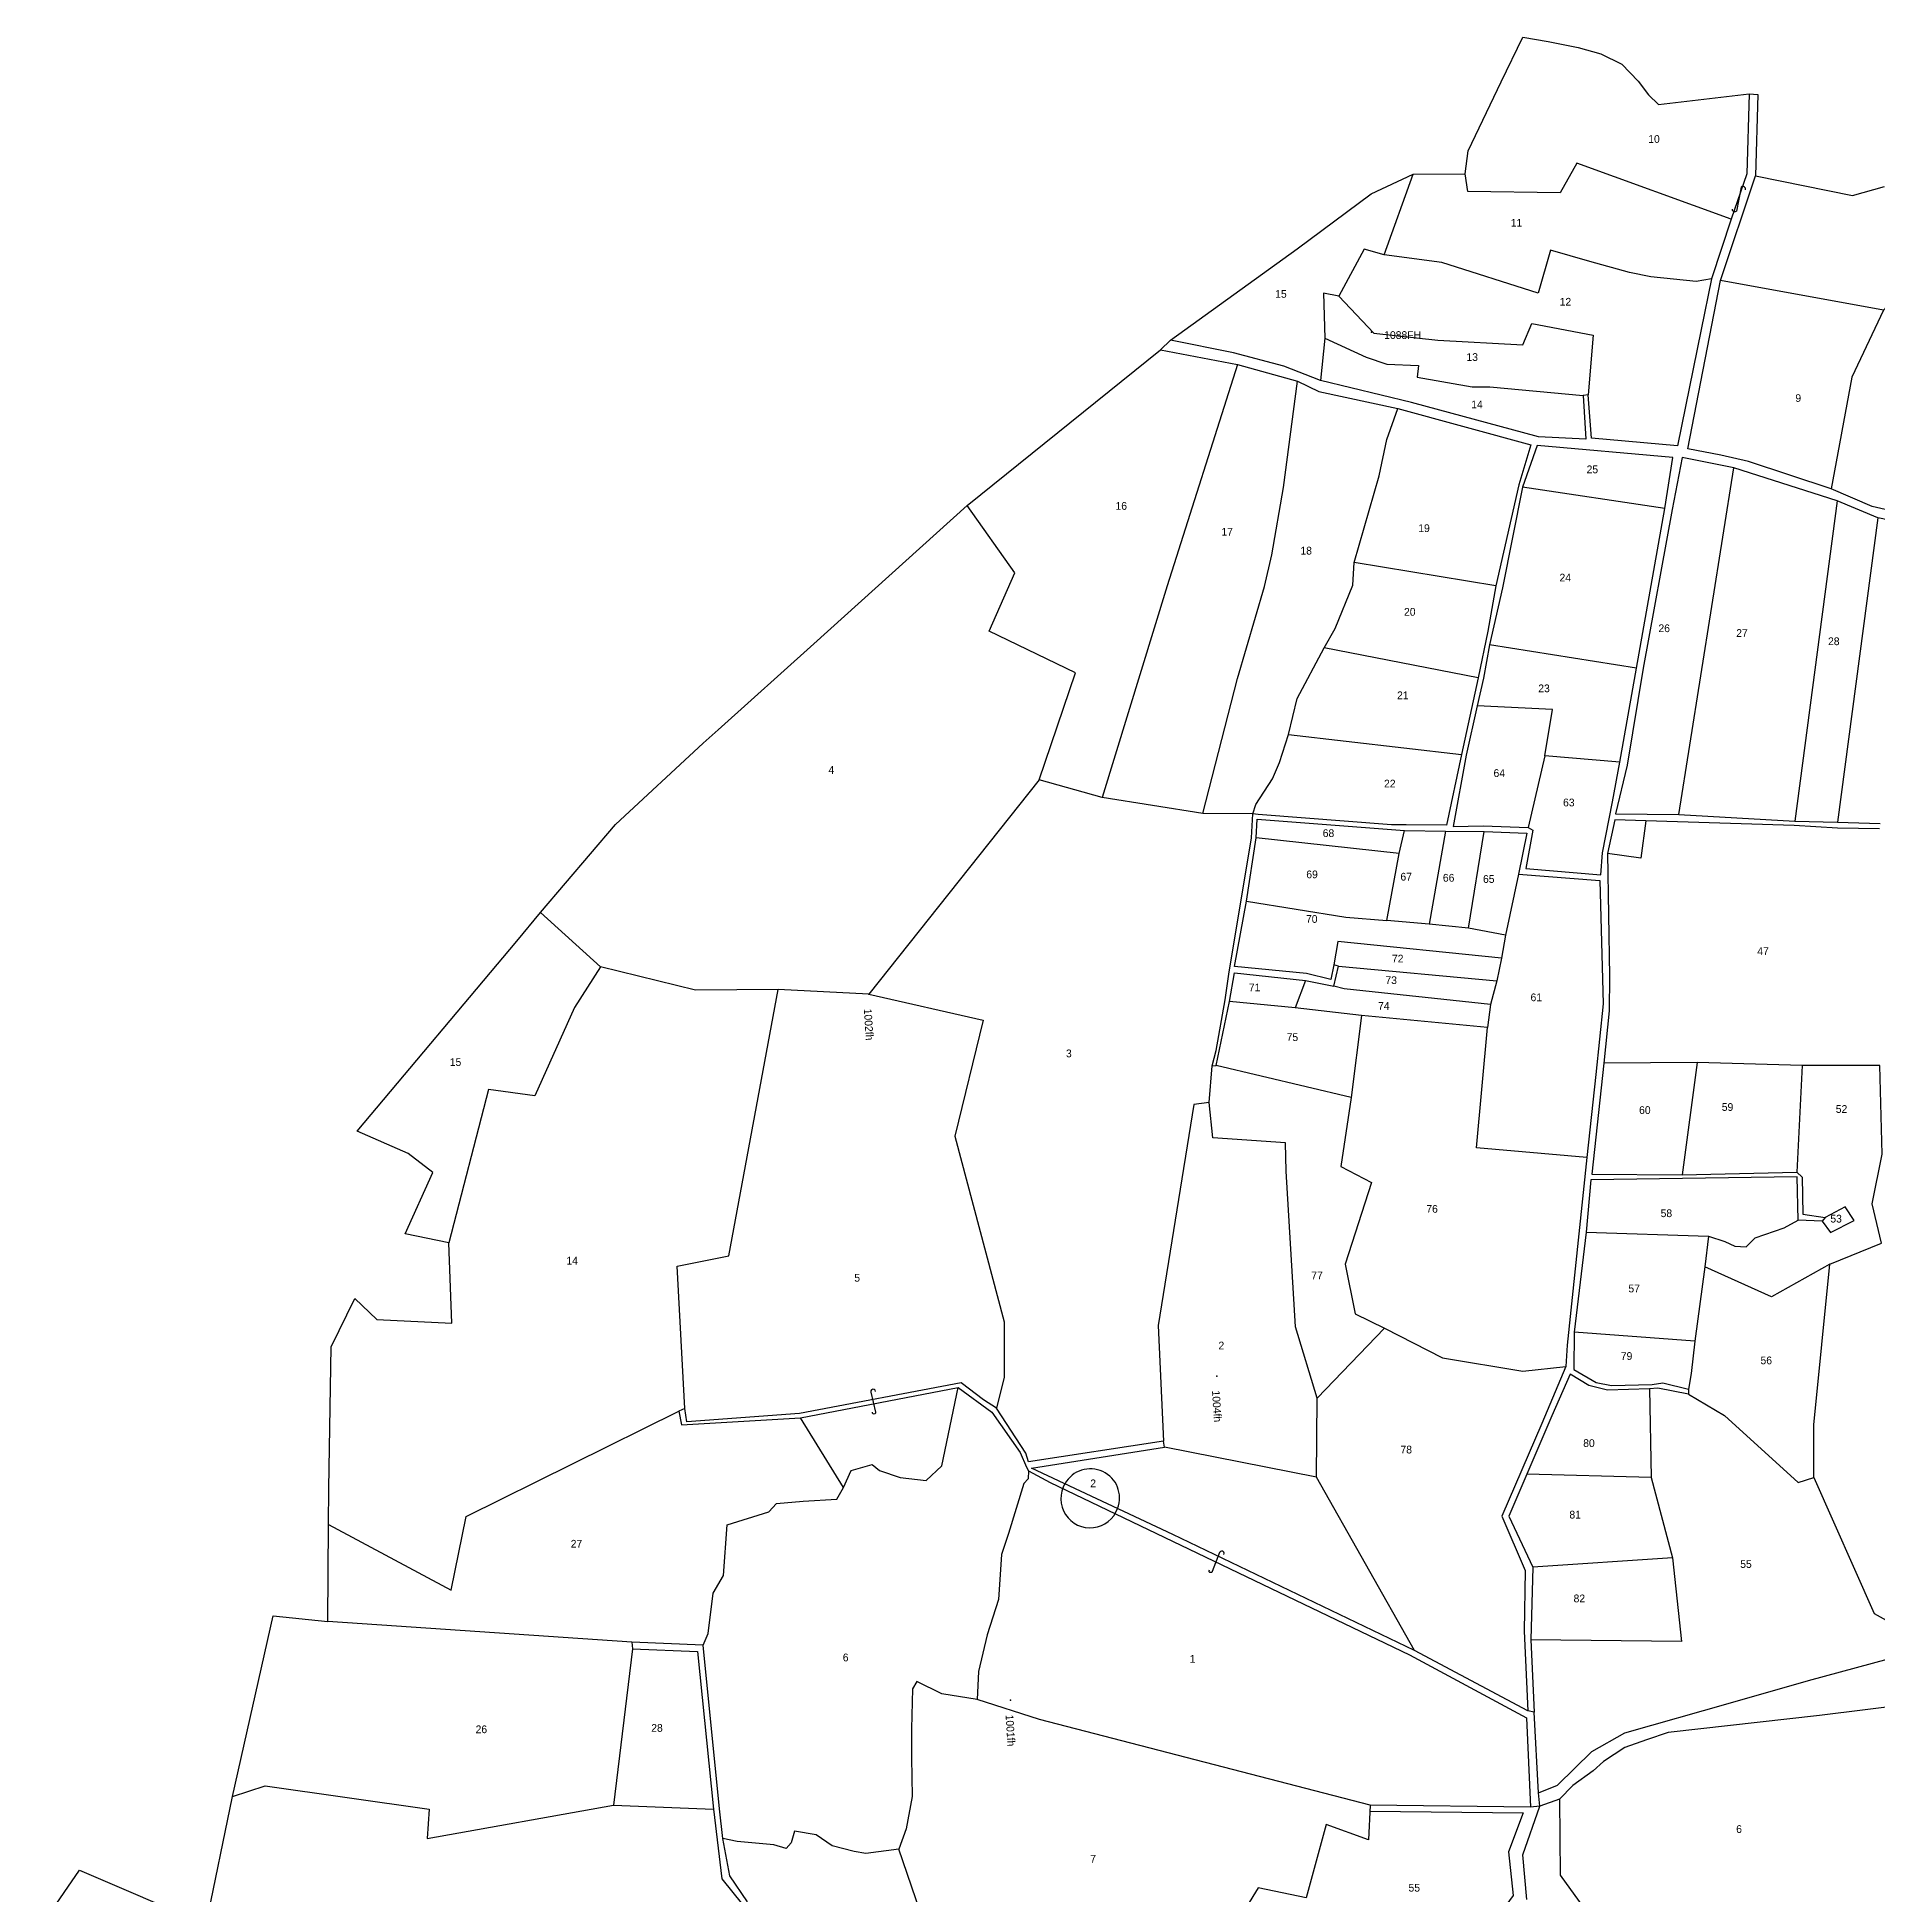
# Model space of a CAD drawing. Extents: x 149058 to 155632, y 177514 to 180719.
# Drawn here: x 149248 to 150437, y 179519 to 180719 of the extents above; entities that cross this region are included whole.
import ezdxf

# ---------------------------------------------------------------- set-up
doc = ezdxf.new("R2010")
doc.units = 0
doc.header["$MEASUREMENT"] = 0
for name, color, linetype in [('BORDER-B', 3, 'CONTINUOUS'), ('LINK', 4, 'CONTINUOUS'), ('NO', 1, 'CONTINUOUS'), ('PARCEL', 6, 'CONTINUOUS'), ('ROAD', 2, 'CONTINUOUS'), ('TRIG-P', 2, 'CONTINUOUS'), ('TRIG-T', 1, 'CONTINUOUS')]:
    doc.layers.add(name, color=color, linetype=linetype)

msp = doc.modelspace()

# ---------------------------------------------------------------- linework, layer by layer
at = {"layer": 'BORDER-B'}
for points in [[(150459.6, 179642.8), (150398.8, 179635.2), (150301.1, 179624.3), (150287.1, 179619.6), (150273.1, 179614.5), (150259.4, 179605.6), (150252.7, 179599.5), (150239.7, 179590), (150231.1, 179581.1), (150218.4, 179576.6), (150217.5, 179585.2), (150214.6, 179637.4), (150210.5, 179638.3), (150137.3, 179677.1), (150074, 179789.1), (150074.6, 179840), (150060.6, 179886.1), (150054.5, 179986.6), (150054.1, 180005), (150007.1, 180008.2), (150004.8, 180031.1), (150006.7, 180054.6), (150009.3, 180064.5), (150015, 180097.2), (150017.6, 180115.4), (150024.9, 180159), (150032.2, 180201.9), (150033, 180217.4), (150000.6, 180217.7), (149935.6, 180227.9), (149894.9, 180239.4), (149918.5, 180308.4), (149862.8, 180335.4), (149879.3, 180373), (149848.5, 180416.5), (149973.3, 180517), (149979.9, 180523.3), (150061.7, 180582.2), (150109.4, 180617.7), (150136.4, 180630.4), (150170.1, 180630.7), (150172, 180645.4), (150193.4, 180689.9), (150207.4, 180718.9), (150223.6, 180716), (150243, 180712.2), (150257.6, 180708), (150271.3, 180701.4), (150281.8, 180690.5), (150288.5, 180681.6), (150294.9, 180675.3), (150353.4, 180682.3), (150359.1, 180681.9), (150357.5, 180629.4), (150420.2, 180616.7), (150440.9, 180622.4)], [(149248, 179495.6), (149275.4, 179535.4), (149357.1, 179500.3), (149374.2, 179582.9), (149400.3, 179699.6), (149435.7, 179696), (149436, 179758.5), (149436.3, 179781.8), (149437.8, 179873.3), (149453.1, 179904.5), (149467.2, 179891), (149515.8, 179888.5), (149513.7, 179940.4), (149485.7, 179946.2), (149503.5, 179985.7), (149487.5, 179998), (149454.5, 180012.5), (149557.6, 180135.1), (149572.9, 180153.6), (149621.5, 180210.5), (149678.1, 180263.1), (149687.7, 180271.7), (149749.4, 180327.2), (149848.5, 180416.5)], [(150218.4, 179576.6), (150217.5, 179585.2), (150214.6, 179637.4), (150210.5, 179638.3), (150137.3, 179677.1), (150074, 179789.1), (150074.6, 179840), (150060.6, 179886.1), (150054.5, 179986.6), (150054.1, 180005), (150007.1, 180008.2), (150004.8, 180031.1), (150006.7, 180054.6), (150009.3, 180064.5), (150015, 180097.2), (150017.6, 180115.4), (150024.9, 180159), (150032.2, 180201.9), (150033, 180217.4), (150000.6, 180217.7), (149935.6, 180227.9), (149894.9, 180239.4), (149918.5, 180308.4), (149862.8, 180335.4), (149879.3, 180373), (149848.5, 180416.5)], [(150459.6, 179642.8), (150398.8, 179635.2), (150301.1, 179624.3), (150287.1, 179619.6), (150273.1, 179614.5), (150259.4, 179605.6), (150252.7, 179599.5), (150239.7, 179590), (150231.1, 179581.1), (150218.4, 179576.6)], [(150218.4, 179576.6), (150212.3, 179576.1), (150108.8, 179577.3), (150107.6, 179554.9), (150080.4, 179564.9), (150067.5, 179517.4), (150036.5, 179523.9), (149994, 179454.9), (149986.3, 179442.5), (149972.5, 179432.5), (149959.2, 179422.8), (149945.6, 179398.9), (149937.2, 179386), (149914.7, 179385.4), (149872, 179279.3), (149861.6, 179249.2)], [(150218.4, 179576.6), (150212.3, 179576.1), (150108.8, 179577.3), (150107.6, 179554.9), (150080.4, 179564.9), (150067.5, 179517.4), (150036.5, 179523.9), (149994, 179454.9)]]:
    msp.add_lwpolyline(points, dxfattribs=at)
at = {"layer": 'LINK'}
for points in [[(150351.2, 180620.2, 0.64932), (150348.3, 180622.1), (150345.2, 180606.5, -0.752853), (150342.7, 180607.9)], [(149789.4, 179844.4, 1.100854), (149786.3, 179843.9), (149789.4, 179831.1, -1.144584), (149787.3, 179831)], [(150014.3, 179739.1, 1.100854), (150011.5, 179740.4), (150006.8, 179728.1, -1.144584), (150005, 179729.2)]]:
    msp.add_lwpolyline(points, format="xyb", dxfattribs=at)
at = {"layer": 'PARCEL'}
for points in [[(150341.9, 180601.3), (150242.1, 180637.4), (150231.4, 180618.3), (150171.9, 180619.2), (150170.1, 180630.7)], [(150329.2, 180562.9), (150319.3, 180561), (150290, 180564.1), (150276.3, 180566.8), (150250.5, 180573.9), (150225.2, 180581.4), (150217.2, 180553.5), (150155, 180573.4), (150117.7, 180578.3), (150136.4, 180630.4)], [(150117.7, 180578.3), (150104.8, 180581.9), (150088.4, 180551.7), (150078.6, 180553.5), (150079.5, 180524.6), (150076.6, 180497.1)], [(150088.4, 180551.7), (150111.1, 180527.7), (150152.4, 180523.3), (150207.4, 180520.2), (150213.2, 180533.9), (150252.7, 180526.4), (150249.5, 180488)], [(150456.2, 180560.1), (150456.2, 180560.1), (150440.2, 180542.6), (150334.9, 180561.7)], [(150440.2, 180542.6), (150419.8, 180499.4), (150406.5, 180427.2)], [(150079.5, 180524.6), (150106.2, 180512.2), (150119.5, 180507.7), (150139.9, 180506.9), (150139, 180499.3), (150174.6, 180493.1), (150186.1, 180493.1), (150246.2, 180487.4)], [(150023.1, 180507.4), (149977.7, 180364.6), (149935.6, 180227.9)], [(150000.6, 180217.7), (150023, 180304.7), (150040.4, 180364.1), (150045.2, 180384.6), (150052.8, 180428.1), (150061.9, 180496.7)], [(150033, 180217.4), (150035, 180223.4), (150045.7, 180239.9), (150050.1, 180250.5), (150055.9, 180268.7), (150061.7, 180291.8), (150079, 180324.6), (150086.1, 180337.1), (150097.6, 180365), (150098.5, 180379.7), (150114.5, 180435.6), (150119.4, 180459.1), (150126.5, 180479)], [(150308, 180216.9), (150343.5, 180440.7)], [(150299.1, 180414.5), (150207.2, 180428.4)], [(150410.4, 180419.5), (150382.9, 180212.6)], [(150436.5, 180408.4), (150410.5, 180211.9)], [(150189.8, 180364.5), (150098.5, 180379.7)], [(150178.4, 180305.3), (150079, 180324.6)], [(150280.8, 180311.5), (150185.9, 180326.6)], [(150270, 180250.7), (150221.5, 180254.9), (150226.4, 180284.7), (150177.8, 180287.1)], [(150055.9, 180268.7), (150167.7, 180255.8)], [(150221.5, 180254.9), (150210.7, 180208.5)], [(149894.9, 180239.4), (149784.9, 180100.9), (149726.5, 180104), (149673, 180103.5), (149611.8, 180118.7), (149572.9, 180153.6)], [(150196.2, 180139), (150172.3, 180143.6), (150146.9, 180146.1), (150119.4, 180148.6), (150127.5, 180191.8), (150130.9, 180206.6)], [(150157.3, 180206.2), (150146.9, 180146.1)], [(150172.3, 180143.6), (150182.4, 180205.9)], [(150286.7, 180212.9), (150283.5, 180188.7), (150262, 180191.8)], [(150127.5, 180191.8), (150035.1, 180201.9)], [(150204.5, 180178.5), (150196.2, 180139), (150193.6, 180124.2), (150190.6, 180109.5), (150186.5, 180094.3), (150184.5, 180079.5), (150103.1, 180087.1), (150060.4, 180092.2), (150018, 180096.3)], [(150028.8, 180160.9), (150093, 180150.7), (150119.4, 180148.6)], [(150193.6, 180124.2), (150087.9, 180134.9), (150085.3, 180119.8)], [(149611.8, 180118.7), (149594.9, 180092.4), (149569.4, 180035.3), (149539.5, 180039.3), (149513.7, 179940.4)], [(150066.9, 180109.7), (150060.4, 180092.2)], [(150088.3, 180119.1), (150190.6, 180109.5)], [(149666.1, 179833.4), (149661.3, 179925.4), (149694.7, 179932.1), (149726.5, 180104)], [(149784.9, 180100.9), (149858.9, 180084.2), (149840.6, 180009.2), (149872.3, 179889.3), (149872.3, 179853.6), (149867.5, 179833.6)], [(150186.5, 180094.3), (150091.9, 180104.4), (150085.3, 180106.1)], [(150103.1, 180087.1), (150096.5, 180034.3), (150009.3, 180054.9)], [(150248.7, 179995.5), (150177.4, 180001.8), (150184.5, 180079.5)], [(150405.6, 179926.7), (150439, 179940.1), (150432.8, 179965.6), (150439.4, 179997.7), (150437.8, 180054.8), (150387.6, 180054.8), (150320, 180056.8), (150259.6, 180056.3)], [(150320, 180056.8), (150310.2, 179984.4)], [(150387.6, 180054.8), (150384.2, 179986.1)], [(150004.8, 180031.1), (149994.9, 180029.7), (149971.9, 179887), (149975.3, 179812.3)], [(150096.5, 180034.3), (150089.9, 179989.6), (150109.7, 179979.4), (150092.5, 179926.6), (150099.1, 179894.6), (150117.9, 179885.4), (150074.6, 179840)], [(150400.6, 179954.3), (150406.1, 179947), (150421.2, 179954.8), (150415.4, 179963.7), (150402.6, 179956.7)], [(150327.3, 179944.7), (150337.7, 179941.3), (150344.3, 179938.2), (150351.6, 179937.8), (150357.4, 179943.6), (150376, 179950.1), (150385.2, 179955)], [(150248.2, 179947.3), (150327.3, 179944.7), (150324.9, 179924.8)], [(150395.2, 179788.8), (150395.2, 179822.8), (150405.6, 179926.7), (150367.8, 179905.5), (150324.9, 179924.8), (150318.3, 179876.9), (150316, 179856), (150314.2, 179845.9)], [(150117.9, 179885.4), (150155.5, 179866.1), (150207.3, 179857.5), (150235, 179860.6)], [(150318.3, 179876.9), (150240.5, 179882.7)], [(149768.7, 179782.5), (149773.5, 179793.3), (149787.2, 179797.3), (149792, 179793.3), (149805.2, 179788.9), (149822.1, 179786.9), (149832.1, 179796.5), (149842.6, 179846.9)], [(150289.1, 179846.2), (150290.1, 179788.8), (150210, 179791.1)], [(149436, 179758.5), (149515.4, 179716.2), (149524.9, 179763.8), (149662.4, 179831.7)], [(150314.2, 179842.6), (150337.6, 179829), (150385.2, 179785.7), (150395.2, 179788.8), (150434.2, 179701.1), (150460.8, 179686.3)], [(149678, 179680.7), (149681.2, 179688.2), (149684.4, 179714.2), (149691.2, 179725.5), (149693.6, 179758.4), (149720.5, 179766.8), (149725.3, 179772), (149742.6, 179773.6), (149764.3, 179774.8), (149768.7, 179782.5), (149740.8, 179827.3)], [(150074, 179789.1), (149976, 179808.5)], [(149888.2, 179793.2), (149887.9, 179788.1), (149885.1, 179784.9), (149875.1, 179752.8), (149870.7, 179739.1), (149868.7, 179710.2), (149861.4, 179687.4), (149855.8, 179663.7), (149855, 179645.6), (149832.1, 179649.2), (149816.1, 179657.2), (149813.3, 179652.4), (149812.5, 179626.7), (149812.5, 179607.9), (149812.9, 179583), (149809.2, 179562.1), (149804.4, 179548.9), (149783.1, 179546.2), (149775.5, 179547.4), (149761.4, 179551), (149751, 179558.2), (149736.9, 179560.6), (149734.9, 179553), (149731.7, 179549.4), (149723.7, 179551.8), (149700, 179553.8), (149690.7, 179555.9)], [(150290.1, 179788.8), (150304, 179737), (150309.8, 179682.9), (150212.4, 179684)], [(150304, 179737), (150213.7, 179730.9)], [(149632, 179682.5), (149435.7, 179696)], [(149632.3, 179678.3), (149620.1, 179577.3)], [(150108.8, 179577.3), (149895.3, 179632.6), (149855, 179645.6)], [(149374.2, 179582.9), (149395.2, 179589.8), (149501.2, 179574.7), (149499.9, 179555.9), (149620.1, 179577.3), (149684.7, 179574.7)], [(150231.1, 179581.1), (150231.5, 179532.2), (150276.7, 179469.4)], [(149661.3, 179360.1), (149719.3, 179380.8), (149816.8, 179405.3), (149820.9, 179500.4), (149804.4, 179548.9)]]:
    msp.add_lwpolyline(points, dxfattribs=at)
for centre, radius, start, end in [((149927.9, 179775.3), 18.9, 149.4191, 340.2179), ((149928.1, 179775.7), 18.8, 338.9421, 150.6949)]:
    msp.add_arc(centre, radius, start, end, dxfattribs=at)
at = {"layer": 'ROAD'}
for points in [[(150353.4, 180682.3), (150352, 180630.5), (150341.9, 180601.3), (150329.2, 180562.9), (150322.5, 180530.1), (150307.1, 180454.9), (150251.6, 180459.9), (150249.5, 180488), (150246.2, 180487.4), (150247.9, 180459.2), (150217.4, 180460.9), (150135.4, 180483), (150076.6, 180497.1), (150052.9, 180506.4), (150020.4, 180515.1), (149979.9, 180523.3)], [(150465.4, 180408.3), (150433, 180415.8), (150406.5, 180427.2), (150353, 180444.9), (150335.2, 180448.9), (150313.8, 180453), (150334.9, 180561.7), (150357.5, 180629.4)], [(149973.3, 180517), (150023.1, 180507.4), (150061.9, 180496.7), (150075.6, 180490), (150126.5, 180479), (150212.5, 180455.6), (150204.8, 180429.8), (150189.8, 180364.5), (150184.7, 180335.4), (150178.4, 180305.3), (150167.7, 180255.8), (150158, 180210), (150131.9, 180210.3), (150122.5, 180210.3), (150036.5, 180217), (150033, 180217.4)], [(150304.1, 180447.4), (150216.5, 180455.2), (150207.2, 180428.4), (150194.1, 180363.4), (150185.9, 180326.6), (150182, 180304.9), (150177.8, 180287.1), (150170.8, 180255.3), (150162.3, 180209.3), (150181.7, 180209.6), (150210.7, 180208.5), (150213.8, 180206.9), (150209.2, 180182.1), (150257.6, 180177.9), (150258.8, 180192.2), (150265.3, 180225.1), (150270, 180250.7), (150280.8, 180311.5), (150299.1, 180414.5), (150304.1, 180447.4)], [(150464.8, 180402.7), (150436.5, 180408.4), (150410.4, 180419.5), (150343.5, 180440.7), (150310.2, 180447.5), (150303.7, 180413.9), (150285.1, 180311.5), (150274.7, 180248.8), (150267.2, 180217.3), (150308, 180216.9), (150382.9, 180212.6), (150410.5, 180211.9), (150438.1, 180211.2)], [(150006.7, 180054.6), (150009.3, 180054.9), (150018, 180096.3), (150021.1, 180114.8), (150066.9, 180109.7), (150085.3, 180106.1), (150088.3, 180119.1), (150085.3, 180119.8), (150083.3, 180110.4), (150067.6, 180114.4), (150021.1, 180118.8), (150028.8, 180160.9), (150035.1, 180201.9), (150035.8, 180213.9), (150130.9, 180206.6), (150157.3, 180206.2), (150182.4, 180205.9), (150209.9, 180204.9), (150204.5, 180178.5), (150257.1, 180174.4), (150259.1, 180094.8), (150254.4, 180049), (150248.7, 179995.5), (150236, 179874.3), (150235, 179860.6), (150219.6, 179823.8), (150193.8, 179764), (150208.9, 179728.8), (150208.2, 179689.7), (150210.5, 179638.3)], [(150437.7, 180207.6), (150410.6, 180208.2), (150382.5, 180209.9), (150307.2, 180212.2), (150286.7, 180212.9), (150266.7, 180213.6), (150262, 180191.8), (150263.3, 180112.5), (150263, 180090.1), (150259.6, 180056.3), (150251.9, 179984.8), (150310.2, 179984.4), (150384.2, 179986.1), (150387.8, 179982.8), (150388.2, 179959), (150402.6, 179956.7), (150400.6, 179954.3), (150385.2, 179955), (150384.5, 179983.1), (150251.3, 179981.1), (150248.2, 179947.3), (150240.5, 179882.7), (150240.2, 179858.6), (150254.6, 179850.2), (150264.6, 179848.2), (150290.8, 179848.9), (150297.8, 179849.9), (150314.2, 179845.9), (150314.2, 179842.6), (150294.4, 179846.6), (150289.1, 179846.2), (150262, 179845.2), (150249.9, 179848.2), (150237.9, 179855.6), (150226.1, 179828.8), (150210, 179791.1), (150198.3, 179764), (150213.7, 179730.9), (150212.4, 179684), (150214.6, 179637.4)], [(150137.3, 179677.1), (149981.4, 179752.1), (149890.1, 179795), (149976, 179808.5), (149975.3, 179812.3), (149888.1, 179799.1), (149886.4, 179804.5), (149867.5, 179833.6), (149859, 179839), (149844.6, 179849.9), (149740.2, 179830.3), (149667.5, 179824.9), (149666.1, 179833.4), (149662.4, 179831.7), (149664.1, 179822.9), (149740.8, 179827.3), (149842.6, 179846.9), (149864.5, 179831), (149882.8, 179805), (149886.9, 179795.5), (149888.2, 179793.2), (149902.1, 179785.7), (150134.2, 179674.4), (150209.7, 179633.7), (150212.3, 179576.1)], [(149706.6, 179514.9), (149695.3, 179531.6), (149690.7, 179555.9), (149688.6, 179575), (149678, 179680.7), (149632, 179682.5), (149632.3, 179678.3), (149674.4, 179676.5), (149684.7, 179574.7), (149690, 179529.8), (149703.4, 179513.2)], [(150217.5, 179585.2), (150229.7, 179590.2), (150251.8, 179612), (150273.2, 179624), (150341.5, 179643.4), (150391.7, 179657.8), (150443.4, 179671.9)], [(150108.5, 179573.4), (150207.6, 179572.3), (150198, 179547.1), (150201, 179519), (150190.6, 179504.6), (150181.4, 179468.4), (150179.1, 179453.2), (150168, 179442.1), (150158.8, 179414.8), (150151.4, 179397.4), (150146.6, 179381.1), (150137, 179342.7), (150134.3, 179333.5), (150134, 179329.8), (150074, 179333.9), (150039.6, 179355.3), (150021, 179384.7), (150007.6, 179408.7), (149999.5, 179424.6), (149972.5, 179432.5)], [(150209.8, 179516.5), (150207.3, 179545.3), (150218.4, 179576.6)]]:
    msp.add_lwpolyline(points, dxfattribs=at)
at = {"layer": 'TRIG-P'}
for p in [(150109.6, 180528.4), (149784.9, 180100.9), (150009.7, 179854.4), (149876.4, 179645.1)]:
    msp.add_point(p, dxfattribs=at)

# ---------------------------------------------------------------- texts
at = {"layer": 'NO'}
for s, p in [('10', (150288.3, 180650.6)), ('11', (150199.5, 180596.5)), ('15', (150047.4, 180550.6)), ('12', (150231.1, 180545.5)), ('13', (150170.9, 180509.8)), ('14', (150174, 180479.2)), ('9', (150383.3, 180483.3)), ('25', (150248.5, 180437.3)), ('16', (149944.3, 180413.7)), ('17', (150012.7, 180397)), ('19', (150139.8, 180399.3)), ('18', (150063.7, 180384.8)), ('24', (150231, 180367.4)), ('20', (150130.6, 180345.3)), ('26', (150294.9, 180334.7)), ('27', (150345.1, 180331.6)), ('28', (150404.4, 180326.3)), ('23', (150217.3, 180295.9)), ('21', (150126.1, 180291.4)), ('4', (149758.9, 180243.2)), ('64', (150188.4, 180241.2)), ('22', (150117.7, 180234.4)), ('63', (150233.3, 180222.2)), ('68', (150078.1, 180202.4)), ('69', (150067.5, 180175.8)), ('67', (150128.3, 180174.3)), ('66', (150155.7, 180173.6)), ('65', (150181.6, 180172.8)), ('70', (150067.3, 180147)), ('72', (150122.8, 180121.4)), ('47', (150358.7, 180126.2)), ('71', (150030.4, 180102.8)), ('73', (150118.6, 180107.5)), ('74', (150113.8, 180090.8)), ('61', (150212.3, 180096.4)), ('75', (150054.8, 180070.7)), ('15', (149514.4, 180054.6)), ('3', (149912.3, 180060.2)), ('60', (150282.4, 180023.6)), ('59', (150335.8, 180025.6)), ('52', (150409.4, 180024.3)), ('76', (150145, 179959.8)), ('58', (150296.3, 179957)), ('53', (150405.9, 179953.5)), ('14', (149589.7, 179926.4)), ('5', (149775.6, 179915.3)), ('77', (150070.7, 179916.8)), ('57', (150275.5, 179908.4)), ('2', (150010.8, 179871.6)), ('79', (150270.6, 179864.8)), ('56', (150360.8, 179862)), ('78', (150128.3, 179804.4)), ('80', (150246.3, 179808.6)), ('2', (149928, 179782.6)), ('81', (150237.4, 179762.4)), ('27', (149592.5, 179743.6)), ('55', (150347.7, 179730.5)), ('82', (150240.1, 179708.3)), ('6', (149768.2, 179670.2)), ('1', (149992.2, 179669.3)), ('26', (149531.1, 179623.8)), ('28', (149644.5, 179624.7)), ('6', (150345.1, 179559.4)), ('7', (149928, 179540.2)), ('55', (150133.5, 179521.5))]:
    msp.add_text(s, height=5, dxfattribs=at).set_placement(p)
at = {"layer": 'TRIG-T'}
msp.add_text('1088FH', height=5, dxfattribs=at).set_placement((150117.8, 180524))
for s, p in [('1002fh', (149781.8, 180091.4)), ('1004fh', (150006.6, 179844.9)), ('1001fh', (149873.3, 179635.6))]:
    msp.add_text(s, height=5, rotation=273.5789, dxfattribs=at).set_placement(p)

doc.saveas('drawing.dxf')
